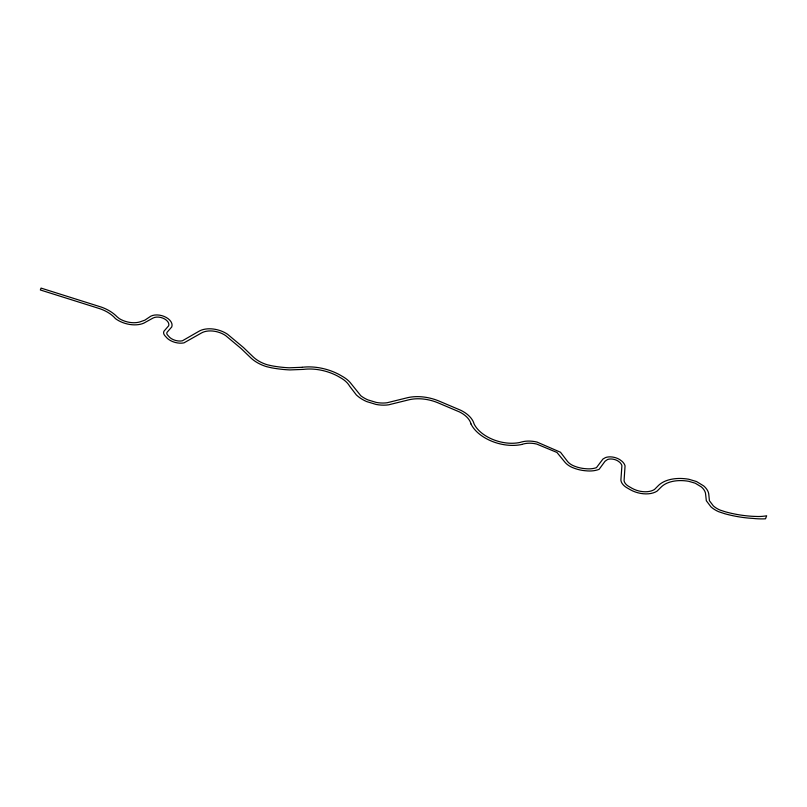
<?xml version="1.0" encoding="UTF-8"?>
<svg xmlns="http://www.w3.org/2000/svg" width="807" height="807" viewBox="0 0 807 807"><rect width="100%" height="100%" fill="white"/><g stroke="black" fill="none" stroke-linecap="round" stroke-linejoin="round"><path stroke-width="1.21" d="M521.968 444.415L523.249 444.011A20.094 12.337 15.5 0 1 536.675 444.052L556.951 452.455L564.87 462.118A16.14 9.916 15.5 0 0 570.983 466.85L572.506 467.556A26.369 16.201 15.5 0 0 584.843 470.703L587.637 470.935A23.514 14.445 15.5 0 0 597.422 469.916L599.097 469.341L605.008 461.281L607.52 459.516A8.857 5.437 15.5 0 1 611.272 459.001L612.664 459.122A8.857 5.437 15.5 0 1 617.94 460.989L619.645 462.26A10.108 6.214 15.5 0 1 621.904 465.71L620.896 479.973A13.598 8.352 15.5 0 0 622.136 483.423L622.752 484.271A13.598 8.352 15.5 0 0 627.311 487.993L630.358 489.768A20.982 12.892 15.5 0 0 643.28 493.753L645.943 493.894A20.982 12.892 15.5 0 0 657.069 491.12L660.762 487.458A31.998 19.661 15.5 0 1 688.633 481.285L695.2 483.191L701.384 486.944A16.483 10.128 15.5 0 1 705.651 494.509L706.327 500.743L710.967 506.877A22.082 13.568 15.5 0 0 718.755 511.739L724.857 513.756A85.905 52.768 15.5 0 0 752.941 518.407A56.823 34.903 15.5 0 0 765.5 518.82L766.65 515.784A36.113 22.182 15.5 0 1 755.735 516.44A82.687 50.791 15.5 0 1 725.362 511.809L719.985 510.044A18.813 11.56 15.5 0 1 713.348 505.908L709.403 500.673L708.849 495.004A19.751 12.135 15.5 0 0 703.734 485.945L696.461 481.517L688.653 479.227A35.266 21.668 15.5 0 0 657.927 486.036L654.538 489.445A17.673 10.854 15.5 0 1 645.166 491.766L642.927 491.655A17.673 10.854 15.5 0 1 632.032 488.296L628.956 486.51A10.34 6.345 15.5 0 1 625.496 483.686L625.032 483.04A10.34 6.345 15.5 0 1 624.083 480.417L625.052 465.881A13.376 8.221 15.5 0 0 622.056 461.322L619.756 459.607A12.125 7.455 15.5 0 0 612.523 457.044L610.627 456.873A12.125 7.455 15.5 0 0 605.492 457.589L602.97 459.012L596.464 467.626L595.536 467.939A20.246 12.438 15.5 0 1 587.113 468.817L584.49 468.605A23.05 14.163 15.5 0 1 573.727 465.861L572.476 465.286A12.902 7.919 15.5 0 1 567.583 461.503L560.502 452.253L537.018 442.065A23.353 14.344 15.5 0 0 521.423 442.024L520.263 442.387A32.209 19.782 15.5 0 1 474.082 423.927L473.689 422.686A25.098 15.414 15.5 0 0 460.858 410.319L438.685 400.908A36.295 22.293 15.5 0 0 407.636 397.68L387.199 402.733A24.069 14.788 15.5 0 1 376.233 402.421L367.962 399.909A24.069 14.788 15.5 0 1 360.85 395.783L351.358 383.991A25.41 15.605 15.5 0 0 343.701 377.151L339.313 374.609A41.631 25.572 15.5 0 0 302.171 367.296M302.191 367.296L289.289 367.8A84.14 51.688 15.5 0 1 271.737 365.793L267.288 364.774A25.38 15.585 15.5 0 1 253.348 357.047L243.472 347.535L227.513 334.229A21.214 13.033 15.5 0 0 198.583 331.485L182.352 340.816A10.451 6.426 15.5 0 1 169.803 337.497L167.362 334.794A4.761 2.925 15.5 0 1 167.099 332.242L171.77 326.926L172.083 325.05A12.579 7.727 15.5 0 0 164.174 316.445A12.579 7.727 15.5 0 0 150.738 316.223L144.897 320.137L139.883 321.922A18.208 11.187 15.5 0 1 119.325 318.634L117.065 316.788A30.616 18.813 15.5 0 0 101.521 307.164L41.056 288.099L40.35 289.975L98.938 308.415A27.357 16.806 15.5 0 1 115.482 318.654A21.476 13.194 15.5 0 0 143.757 323.173L153.098 318.019A9.301 5.71 15.5 0 1 163.034 318.19A9.301 5.71 15.5 0 1 168.875 324.545L168.653 325.826L164.114 331.011A8.03 4.933 15.5 0 0 164.971 335.793L167.463 338.506A13.729 8.433 15.5 0 0 183.946 342.874L201.074 333.2A17.936 11.016 15.5 0 1 225.546 335.52L241.071 348.493L250.896 357.955A28.638 17.593 15.5 0 0 266.633 366.671L271.656 367.831A87.398 53.686 15.5 0 0 289.895 369.919L303.503 369.384A38.363 23.564 15.5 0 1 337.719 376.123L341.865 378.533A22.142 13.598 15.5 0 1 349.613 386.15L356.401 395.006L358.671 396.923A27.337 16.796 15.5 0 0 366.751 401.604L376.143 404.458A27.337 16.796 15.5 0 0 388.601 404.821L409.3 399.707A33.057 20.306 15.5 0 1 437.596 402.653L459.435 411.923A21.829 13.406 15.5 0 1 470.602 422.676L471.026 424.038M521.968 444.425A35.518 21.819 15.5 0 1 471.026 424.038"/></g></svg>
